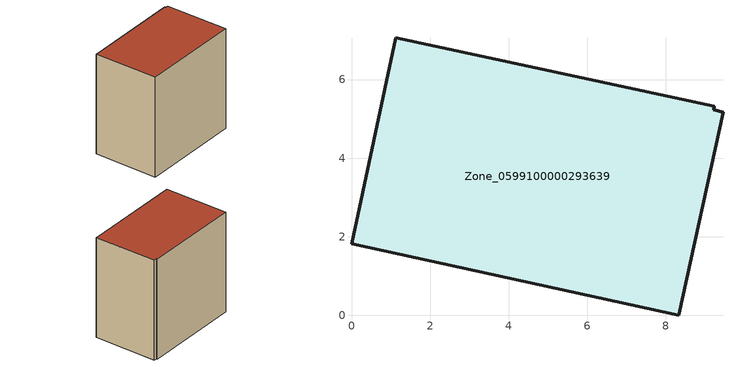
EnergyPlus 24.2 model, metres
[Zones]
Zone_0599100000293639
 floor ground (C_G): 1.13,7.07 9.23,5.32 9.21,5.23 9.45,5.17 8.33,0 0,1.83 z0
 wall outside (C_F): 0,1.83 8.33,0 9.45,5.17 9.21,5.23 9.23,5.32 1.13,7.07 0,1.83 z0:8.49
 roof outside (C_R): 9.23,5.32 1.13,7.07 0,1.83 8.33,0 9.45,5.17 9.21,5.23 z8.49
[BUILDING]
Pand.0599100000293639: North Axis=0; Terrain=City; Loads Convergence Tolerance Value=0.04; Temperature Convergence Tolerance Value=0.4; Solar Distribution=FullExterior; Maximum Number of Warmup Days=25; Minimum Number of Warmup Days=1
[Site:Location]
Rotterdam.The.Hague.AP_ZH_NLD Design_Conditions: Latitude=51.96; Longitude=4.45; Time Zone=1; Elevation=-4.5
[SITE:GROUNDTEMPERATURE:BUILDINGSURFACE]
18, 18, 18, 18, 18, 18, 18, 18, 18, 18, 18, 18
[MATERIAL] Thermal Absorptance=0.9; Solar Absorptance=0.7; Visible Absorptance=0.7
Name | Roughness | Thickness | Conductivity | Density | Specific Heat
G.TC.1975-1991 | MediumSmooth | 0.15 | 0.288461 | 540 | 1210
F.TC.1975-1991 | Rough | 0.3 | 0.230769 | 1920 | 840
R.TC.1975-1991 | MediumRough | 0.2 | 0.153846 | 1500 | 1000
[CONSTRUCTION]
C_G: G.TC.1975-1991
C_F: F.TC.1975-1991
C_R: R.TC.1975-1991
[ZONE]
Zone_0599100000293639: Type=1; Multiplier=1; Ceiling Height=Autocalculate; Volume=Autocalculate; Floor Area=autocalculate; Part of Total Floor Area=Yes
[ZONEINFILTRATION:DESIGNFLOWRATE]
Infil_Zone_0599100000293639: Zone or ZoneList or Space or SpaceList=Zone_0599100000293639; Schedule=AlwaysOn; Design Flow Rate Calculation Method=Flow/Area; Flow Rate per Floor Area=0.003; Constant Term Coefficient=1; Temperature Term Coefficient=0; Velocity Term Coefficient=0; Velocity Squared Term Coefficient=0
[HVACTEMPLATE:ZONE:IDEALLOADSAIRSYSTEM]
Zone_0599100000293639: Maximum Heating Supply Air Temperature=50; Minimum Cooling Supply Air Temperature=13; Maximum Heating Supply Air Humidity Ratio=0.0156; Minimum Cooling Supply Air Humidity Ratio=0.0077; Heating Limit=NoLimit; Cooling Limit=NoLimit; Dehumidification Control Type=ConstantSensibleHeatRatio; Cooling Sensible Heat Ratio=0.7; Dehumidification Setpoint=60; Humidification Control Type=None; Humidification Setpoint=30; Outdoor Air Method=None; Outdoor Air Flow Rate per Person=0.00944; Outdoor Air Flow Rate per Zone Floor Area=0; Outdoor Air Flow Rate per Zone=0; Demand Controlled Ventilation Type=None; Outdoor Air Economizer Type=NoEconomizer; Heat Recovery Type=None; Sensible Heat Recovery Effectiveness=0.7; Latent Heat Recovery Effectiveness=0.65
[ZONECONTROL:THERMOSTAT]
ThermostatControl_Zone_0599100000293639: Zone or ZoneList=Zone_0599100000293639; Control Type Schedule=DualSetpointControlType; Control 1=Thermostat_Zone_0599100000293639; Temperature Difference Between Cutout And Setpoint=0
[THERMOSTATSETPOINT:DUALSETPOINT]
Thermostat_Zone_0599100000293639: Heating Setpoint Temperature Schedule=HeatingSetpoint_Zone_0599100000293639; Cooling Setpoint Temperature Schedule=CoolingSetpoint_Zone_0599100000293639
[SCHEDULE:COMPACT]
HeatingSetpoint_Zone_0599100000293639: Through: 12/31, For: AllDays, Until: 24:00, 21
CoolingSetpoint_Zone_0599100000293639: Through: 12/31, For: AllDays, Until: 24:00, 24
DualSetpointControlType: Through: 12/31, For: AllDays, Until: 24:00, 4
AlwaysOn: Through: 12/31, For: AllDays, Until: 24:00, 1
